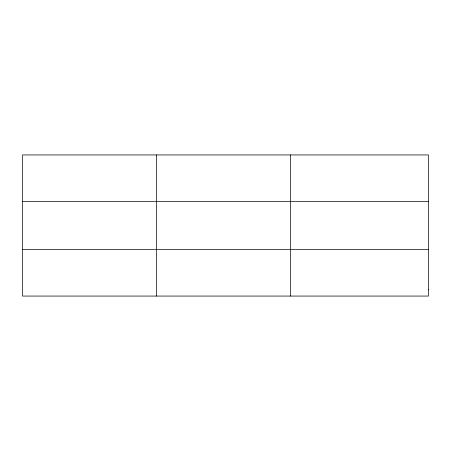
<?xml version="1.0" encoding="UTF-8"?>
<svg xmlns="http://www.w3.org/2000/svg" width="451" height="451" viewBox="0 0 451 451"><rect width="100%" height="100%" fill="white"/><g stroke="black" fill="none" stroke-linecap="round" stroke-linejoin="round"><path stroke-width="0.68" d="M156.497 154.935L156.497 296.065M290.444 154.935L290.444 296.065M22.55 201.507L428.45 201.507M22.55 249.493L428.45 249.493M428.45 289.412L428.45 296.065L22.55 296.065L22.55 154.935L428.45 154.935L428.45 289.412"/></g></svg>
